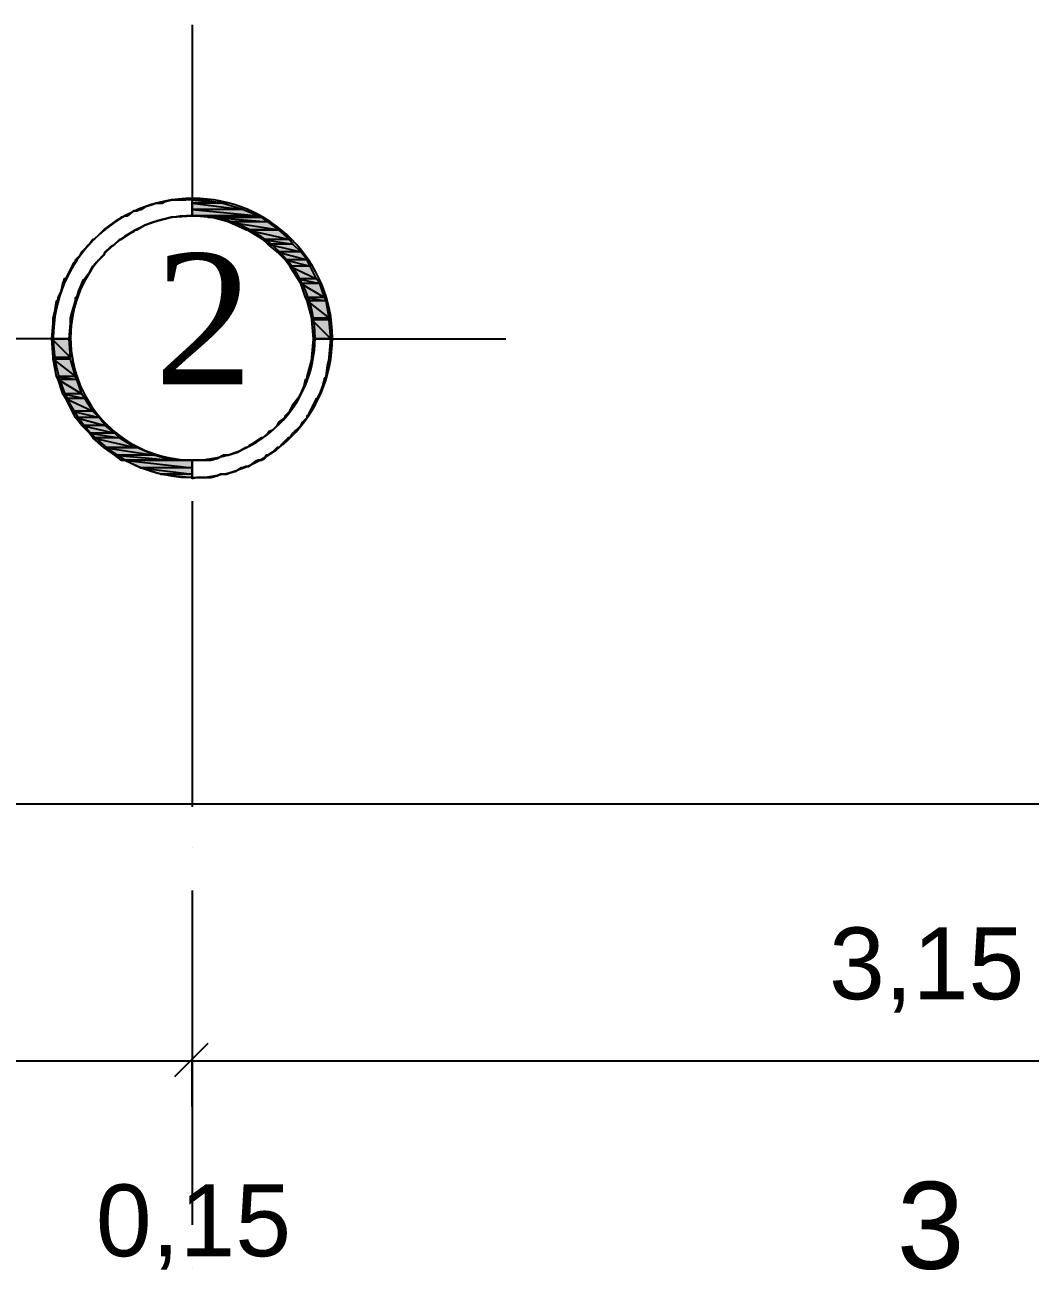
# Model space of a CAD drawing. Header units: millimetres. Extents: x 3504 to 3889, y 1729 to 1927.
# Drawn here: x 3568.51 to 3595.5, y 1893.08 to 1926.51 of the extents above; entities that cross this region are included whole.
import ezdxf

# ---------------------------------------------------------------- set-up
doc = ezdxf.new("R2010")
doc.units = ezdxf.units.MM
doc.styles.add('Arial$001H0', font='arial.ttf')
doc.styles.add('Dutch801RmBT$001H0', font='')
doc.styles.get('Dutch801RmBT$001H0').set_extended_font_data('Dutch801RmBT')

msp = doc.modelspace()

# ---------------------------------------------------------------- hatches: boundary and pattern name
at = {"true_color": 0x000000}
h = msp.add_hatch(color=18, dxfattribs=at)
h.paths.add_polyline_path([(3572.282, 1921.769), (3572.451, 1921.812)])
h.paths.add_polyline_path([(3572.282, 1921.769), (3572.451, 1921.812), (3572.536, 1921.812)])
h = msp.add_hatch(color=18, dxfattribs=at)
h.paths.add_polyline_path([(3572.536, 1921.812), (3572.578, 1921.812)])
h.paths.add_polyline_path([(3572.578, 1921.812), (3572.536, 1921.812), (3572.451, 1921.812)])
h = msp.add_hatch(color=18, dxfattribs=at)
h.paths.add_polyline_path([(3572.578, 1921.812), (3572.705, 1921.812)])
h.paths.add_polyline_path([(3572.578, 1921.812), (3572.705, 1921.812), (3572.832, 1921.812)])
h = msp.add_hatch(color=18, dxfattribs=at)
h.paths.add_polyline_path([(3573.001, 1921.812), (3573.001, 1921.854)])
h.paths.add_polyline_path([(3573.001, 1921.854), (3573.001, 1921.812), (3572.832, 1921.812)])
h = msp.add_hatch(color=18, dxfattribs=at)
h.paths.add_polyline_path([(3573.255, 1921.812), (3573.001, 1921.812), (3573.806, 1921.727)])
h.paths.add_polyline_path([(3573.001, 1921.812), (3573.806, 1921.727), (3573.001, 1921.727)])
for points in [[(3571.604, 1921.558), (3571.647, 1921.558), (3571.52, 1921.515)], [(3571.774, 1921.642), (3571.647, 1921.558), (3571.604, 1921.558)], [(3570.8, 1921.134), (3570.673, 1921.007), (3570.631, 1921.007)], [(3569.996, 1920.33), (3569.911, 1920.203), (3569.869, 1920.203)], [(3569.869, 1920.203), (3569.911, 1920.203), (3569.869, 1920.161)], [(3576.557, 1917.028), (3576.6, 1917.028), (3576.557, 1916.986)], [(3575.287, 1915.165), (3575.33, 1915.165), (3575.16, 1915.038)], [(3575.414, 1915.25), (3575.457, 1915.25), (3575.372, 1915.208)], [(3575.584, 1915.419), (3575.457, 1915.25), (3575.414, 1915.25)], [(3574.314, 1914.615), (3574.356, 1914.615), (3574.187, 1914.53)], [(3574.441, 1914.657), (3574.356, 1914.615), (3574.314, 1914.615)]]:
    msp.add_hatch(color=18, dxfattribs=at).paths.add_polyline_path(points)
h = msp.add_hatch(color=18, dxfattribs=at)
h.paths.add_polyline_path([(3572.028, 1921.727), (3572.155, 1921.727)])
h.paths.add_polyline_path([(3572.028, 1921.727), (3572.155, 1921.727), (3572.197, 1921.727)])
h = msp.add_hatch(color=18, dxfattribs=at)
h.paths.add_polyline_path([(3572.197, 1921.727), (3572.282, 1921.769)])
h.paths.add_polyline_path([(3572.282, 1921.769), (3572.197, 1921.727), (3572.155, 1921.727)])
h = msp.add_hatch(color=18, dxfattribs=at)
h.paths.add_polyline_path([(3573.806, 1921.727), (3573.001, 1921.727), (3574.356, 1921.558)])
h.paths.add_polyline_path([(3573.001, 1921.727), (3574.356, 1921.558), (3573.001, 1921.558)])
h = msp.add_hatch(color=18, dxfattribs=at)
h.paths.add_polyline_path([(3574.356, 1921.558), (3573.001, 1921.558), (3574.779, 1921.388)])
h.paths.add_polyline_path([(3573.001, 1921.558), (3574.779, 1921.388), (3573.001, 1921.388)])
h = msp.add_hatch(color=18, dxfattribs=at)
h.paths.add_polyline_path([(3571.139, 1921.346), (3571.181, 1921.388)])
h.paths.add_polyline_path([(3571.181, 1921.388), (3571.139, 1921.346), (3571.096, 1921.346)])
h = msp.add_hatch(color=18, dxfattribs=at)
h.paths.add_polyline_path([(3574.779, 1921.388), (3573.001, 1921.388), (3574.864, 1921.346)])
h.paths.add_polyline_path([(3573.001, 1921.388), (3574.864, 1921.346), (3573.425, 1921.346)])
h = msp.add_hatch(color=18, dxfattribs=at)
h.paths.add_polyline_path([(3574.864, 1921.346), (3573.425, 1921.346)])
h.paths.add_polyline_path([(3573.425, 1921.346), (3574.864, 1921.346), (3573.509, 1921.346)])
h = msp.add_hatch(color=18, dxfattribs=at)
h.paths.add_polyline_path([(3574.864, 1921.346), (3573.509, 1921.346), (3575.033, 1921.219)])
h.paths.add_polyline_path([(3573.509, 1921.346), (3575.033, 1921.219), (3573.975, 1921.219)])
h = msp.add_hatch(color=18, dxfattribs=at)
h.paths.add_polyline_path([(3575.033, 1921.219), (3573.975, 1921.219), (3575.33, 1921.007)])
h.paths.add_polyline_path([(3573.975, 1921.219), (3575.33, 1921.007), (3574.441, 1921.007)])
h = msp.add_hatch(color=18, dxfattribs=at)
h.paths.add_polyline_path([(3575.33, 1921.007), (3574.441, 1921.007)])
h.paths.add_polyline_path([(3574.441, 1921.007), (3575.33, 1921.007), (3574.483, 1921.007)])
h = msp.add_hatch(color=18, dxfattribs=at)
h.paths.add_polyline_path([(3575.33, 1921.007), (3574.483, 1921.007), (3575.626, 1920.753)])
h.paths.add_polyline_path([(3574.483, 1921.007), (3575.626, 1920.753), (3574.906, 1920.753)])
h = msp.add_hatch(color=18, dxfattribs=at)
h.paths.add_polyline_path([(3575.626, 1920.753), (3574.906, 1920.753), (3575.711, 1920.626)])
h.paths.add_polyline_path([(3574.906, 1920.753), (3575.711, 1920.626), (3575.033, 1920.626)])
h = msp.add_hatch(color=18, dxfattribs=at)
h.paths.add_polyline_path([(3575.711, 1920.626), (3575.033, 1920.626), (3575.922, 1920.415)])
h.paths.add_polyline_path([(3575.033, 1920.626), (3575.922, 1920.415), (3575.287, 1920.415)])
h = msp.add_hatch(color=18, dxfattribs=at)
h.paths.add_polyline_path([(3575.922, 1920.415), (3575.287, 1920.415), (3576.092, 1920.203)])
h.paths.add_polyline_path([(3575.287, 1920.415), (3576.092, 1920.203), (3575.499, 1920.203)])
h = msp.add_hatch(color=18, dxfattribs=at)
h.paths.add_polyline_path([(3576.092, 1920.203), (3575.499, 1920.203), (3576.176, 1920.034)])
h.paths.add_polyline_path([(3575.499, 1920.203), (3576.176, 1920.034), (3575.626, 1920.034)])
h = msp.add_hatch(color=18, dxfattribs=at)
h.paths.add_polyline_path([(3576.176, 1920.034), (3575.626, 1920.034), (3576.346, 1919.695)])
h.paths.add_polyline_path([(3575.626, 1920.034), (3576.346, 1919.695), (3575.838, 1919.695)])
h = msp.add_hatch(color=18, dxfattribs=at)
h.paths.add_polyline_path([(3576.346, 1919.695), (3575.838, 1919.695), (3576.43, 1919.568)])
h.paths.add_polyline_path([(3575.838, 1919.695), (3576.43, 1919.568), (3575.922, 1919.568)])
h = msp.add_hatch(color=18, dxfattribs=at)
h.paths.add_polyline_path([(3576.43, 1919.568), (3575.922, 1919.568), (3576.557, 1919.187)])
h.paths.add_polyline_path([(3575.922, 1919.568), (3576.557, 1919.187), (3576.049, 1919.187)])
h = msp.add_hatch(color=18, dxfattribs=at)
h.paths.add_polyline_path([(3576.557, 1919.187), (3576.049, 1919.187), (3576.6, 1919.102)])
h.paths.add_polyline_path([(3576.049, 1919.187), (3576.6, 1919.102), (3576.092, 1919.102)])
h = msp.add_hatch(color=18, dxfattribs=at)
h.paths.add_polyline_path([(3576.6, 1919.102), (3576.092, 1919.102), (3576.684, 1918.637)])
h.paths.add_polyline_path([(3576.092, 1919.102), (3576.684, 1918.637), (3576.219, 1918.637)])
h = msp.add_hatch(color=18, dxfattribs=at)
h.paths.add_polyline_path([(3576.684, 1918.637), (3576.219, 1918.637), (3576.684, 1918.594)])
h.paths.add_polyline_path([(3576.219, 1918.637), (3576.684, 1918.594), (3576.219, 1918.594)])
h = msp.add_hatch(color=18, dxfattribs=at)
h.paths.add_polyline_path([(3576.684, 1918.594), (3576.219, 1918.594), (3576.727, 1918.086)])
h.paths.add_polyline_path([(3576.219, 1918.594), (3576.727, 1918.086), (3576.261, 1918.086)])
h = msp.add_hatch(color=18, dxfattribs=at)
h.paths.add_polyline_path([(3569.699, 1918.086), (3569.234, 1918.086), (3569.742, 1917.578)])
h.paths.add_polyline_path([(3569.234, 1918.086), (3569.742, 1917.578), (3569.276, 1917.578)])
h = msp.add_hatch(color=18, dxfattribs=at)
h.paths.add_polyline_path([(3569.742, 1917.578), (3569.276, 1917.578), (3569.742, 1917.536)])
h.paths.add_polyline_path([(3569.276, 1917.578), (3569.742, 1917.536), (3569.276, 1917.536)])
h = msp.add_hatch(color=18, dxfattribs=at)
h.paths.add_polyline_path([(3569.742, 1917.536), (3569.276, 1917.536), (3569.869, 1917.07)])
h.paths.add_polyline_path([(3569.276, 1917.536), (3569.869, 1917.07), (3569.361, 1917.07)])
h = msp.add_hatch(color=18, dxfattribs=at)
h.paths.add_polyline_path([(3569.869, 1917.07), (3569.361, 1917.07), (3569.911, 1916.986)])
h.paths.add_polyline_path([(3569.361, 1917.07), (3569.911, 1916.986), (3569.403, 1916.986)])
h = msp.add_hatch(color=18, dxfattribs=at)
h.paths.add_polyline_path([(3569.911, 1916.986), (3569.403, 1916.986), (3570.038, 1916.605)])
h.paths.add_polyline_path([(3569.403, 1916.986), (3570.038, 1916.605), (3569.53, 1916.605)])
h = msp.add_hatch(color=18, dxfattribs=at)
h.paths.add_polyline_path([(3576.6, 1917.028), (3576.6, 1917.07)])
h.paths.add_polyline_path([(3576.6, 1917.07), (3576.6, 1917.028), (3576.557, 1917.028)])
h = msp.add_hatch(color=18, dxfattribs=at)
h.paths.add_polyline_path([(3570.038, 1916.605), (3569.53, 1916.605), (3570.123, 1916.478)])
h.paths.add_polyline_path([(3569.53, 1916.605), (3570.123, 1916.478), (3569.615, 1916.478)])
h = msp.add_hatch(color=18, dxfattribs=at)
h.paths.add_polyline_path([(3570.123, 1916.478), (3569.615, 1916.478), (3570.334, 1916.139)])
h.paths.add_polyline_path([(3569.615, 1916.478), (3570.334, 1916.139), (3569.784, 1916.139)])
h = msp.add_hatch(color=18, dxfattribs=at)
h.paths.add_polyline_path([(3570.334, 1916.139), (3569.784, 1916.139), (3570.504, 1915.97)])
h.paths.add_polyline_path([(3569.784, 1916.139), (3570.504, 1915.97), (3569.869, 1915.97)])
h = msp.add_hatch(color=18, dxfattribs=at)
h.paths.add_polyline_path([(3570.504, 1915.97), (3569.869, 1915.97), (3570.673, 1915.758)])
h.paths.add_polyline_path([(3569.869, 1915.97), (3570.673, 1915.758), (3570.038, 1915.758)])
h = msp.add_hatch(color=18, dxfattribs=at)
h.paths.add_polyline_path([(3570.673, 1915.758), (3570.038, 1915.758), (3570.927, 1915.546)])
h.paths.add_polyline_path([(3570.038, 1915.758), (3570.927, 1915.546), (3570.25, 1915.546)])
h = msp.add_hatch(color=18, dxfattribs=at)
h.paths.add_polyline_path([(3570.927, 1915.546), (3570.25, 1915.546), (3571.054, 1915.419)])
h.paths.add_polyline_path([(3570.25, 1915.546), (3571.054, 1915.419), (3570.334, 1915.419)])
h = msp.add_hatch(color=18, dxfattribs=at)
h.paths.add_polyline_path([(3571.054, 1915.419), (3570.334, 1915.419), (3571.477, 1915.165)])
h.paths.add_polyline_path([(3570.334, 1915.419), (3571.477, 1915.165), (3570.631, 1915.165)])
h = msp.add_hatch(color=18, dxfattribs=at)
h.paths.add_polyline_path([(3571.52, 1915.165), (3570.631, 1915.165)])
h.paths.add_polyline_path([(3571.52, 1915.165), (3570.631, 1915.165), (3571.477, 1915.165)])
h = msp.add_hatch(color=18, dxfattribs=at)
h.paths.add_polyline_path([(3571.52, 1915.165), (3570.631, 1915.165), (3571.985, 1914.954)])
h.paths.add_polyline_path([(3570.631, 1915.165), (3571.985, 1914.954), (3570.927, 1914.954)])
h = msp.add_hatch(color=18, dxfattribs=at)
h.paths.add_polyline_path([(3571.985, 1914.954), (3570.927, 1914.954), (3572.451, 1914.827)])
h.paths.add_polyline_path([(3570.927, 1914.954), (3572.451, 1914.827), (3571.096, 1914.827)])
h = msp.add_hatch(color=18, dxfattribs=at)
h.paths.add_polyline_path([(3572.536, 1914.827), (3571.096, 1914.827)])
h.paths.add_polyline_path([(3572.536, 1914.827), (3571.096, 1914.827), (3572.451, 1914.827)])
h = msp.add_hatch(color=18, dxfattribs=at)
h.paths.add_polyline_path([(3572.536, 1914.827), (3571.096, 1914.827), (3573.001, 1914.827)])
h.paths.add_polyline_path([(3571.096, 1914.827), (3573.001, 1914.827), (3571.181, 1914.827)])
h = msp.add_hatch(color=18, dxfattribs=at)
h.paths.add_polyline_path([(3573.001, 1914.827), (3571.181, 1914.827), (3573.001, 1914.615)])
h.paths.add_polyline_path([(3571.181, 1914.827), (3573.001, 1914.615), (3571.604, 1914.615)])
h = msp.add_hatch(color=18, dxfattribs=at)
h.paths.add_polyline_path([(3574.779, 1914.827), (3574.822, 1914.827)])
h.paths.add_polyline_path([(3574.779, 1914.827), (3574.822, 1914.827), (3574.864, 1914.827)])
h = msp.add_hatch(color=18, dxfattribs=at)
h.paths.add_polyline_path([(3573.001, 1914.615), (3571.604, 1914.615), (3573.001, 1914.446)])
h.paths.add_polyline_path([(3571.604, 1914.615), (3573.001, 1914.446), (3572.155, 1914.446)])
h = msp.add_hatch(color=18, dxfattribs=at)
h.paths.add_polyline_path([(3573.001, 1914.446), (3572.155, 1914.446), (3573.001, 1914.361)])
h.paths.add_polyline_path([(3572.155, 1914.446), (3573.001, 1914.361), (3572.705, 1914.361)])
h = msp.add_hatch(color=18, dxfattribs=at)
h.paths.add_polyline_path([(3573.679, 1914.403), (3573.763, 1914.446)])
h.paths.add_polyline_path([(3573.679, 1914.403), (3573.763, 1914.446), (3573.806, 1914.446)])
h = msp.add_hatch(color=18, dxfattribs=at)
h.paths.add_polyline_path([(3573.806, 1914.446), (3573.933, 1914.446)])
h.paths.add_polyline_path([(3573.933, 1914.446), (3573.806, 1914.446), (3573.763, 1914.446)])
h = msp.add_hatch(color=18, dxfattribs=at)
h.paths.add_polyline_path([(3573.001, 1914.319), (3573.001, 1914.361)])
h.paths.add_polyline_path([(3573.001, 1914.319), (3573.001, 1914.361), (3573.128, 1914.361)])
h = msp.add_hatch(color=18, dxfattribs=at)
h.paths.add_polyline_path([(3573.255, 1914.361), (3573.382, 1914.361)])
h.paths.add_polyline_path([(3573.382, 1914.361), (3573.255, 1914.361), (3573.128, 1914.361)])
h = msp.add_hatch(color=18, dxfattribs=at)
h.paths.add_polyline_path([(3573.382, 1914.361), (3573.425, 1914.361)])
h.paths.add_polyline_path([(3573.382, 1914.361), (3573.425, 1914.361), (3573.509, 1914.361)])
h = msp.add_hatch(color=18, dxfattribs=at)
h.paths.add_polyline_path([(3573.509, 1914.361), (3573.679, 1914.403)])
h.paths.add_polyline_path([(3573.679, 1914.403), (3573.509, 1914.361), (3573.425, 1914.361)])

# ---------------------------------------------------------------- linework, layer by layer
at = {"color": 18, "linetype": 'Continuous', "lineweight": -2, "true_color": 0x000000}
for p, q in [((3573.001, 1926.511), (3573.001, 1921.388)), ((3573.001, 1926.511), (3573.001, 1921.388)), ((3573.001, 1926.511), (3573.001, 1921.388)), ((3569.234, 1918.086), (3564.535, 1918.086)), ((3569.234, 1918.086), (3569.699, 1918.086)), ((3569.234, 1918.086), (3569.699, 1918.086)), ((3569.234, 1918.086), (3569.699, 1918.086)), ((3576.261, 1918.086), (3581.426, 1918.086)), ((3576.261, 1918.086), (3581.426, 1918.086)), ((3576.727, 1918.086), (3581.426, 1918.086)), ((3573.001, 1914.827), (3573.001, 1914.319)), ((3573.001, 1914.827), (3573.001, 1914.319)), ((3573.001, 1914.827), (3573.001, 1914.319)), ((3573.001, 1913.726), (3573.001, 1905.513)), ((3548.914, 1905.598), (3642.259, 1905.598)), ((3573.001, 1904.413), (3573.001, 1904.413)), ((3573.001, 1903.27), (3573.001, 1894.295)), ((3573.001, 1899.968), (3573.001, 1898.698)), ((3572.536, 1898.274), (3573.425, 1899.163)), ((3573.425, 1899.163), (3572.536, 1898.274)), ((3548.914, 1898.698), (3573.001, 1898.698)), ((3573.001, 1897.47), (3573.001, 1898.698)), ((3573.001, 1898.698), (3612.371, 1898.698)), ((3573.001, 1893.152), (3573.001, 1893.152))]:
    msp.add_line(p, q, dxfattribs=at)
for points in [[(3572.282, 1921.769), (3572.282, 1921.769), (3572.451, 1921.812)], [(3572.282, 1921.769), (3572.451, 1921.812), (3572.536, 1921.812)], [(3572.578, 1921.812), (3572.536, 1921.812), (3572.451, 1921.812)], [(3572.536, 1921.812), (3572.578, 1921.812)], [(3572.578, 1921.812), (3572.578, 1921.812), (3572.705, 1921.812)], [(3572.578, 1921.812), (3572.705, 1921.812), (3572.832, 1921.812)], [(3573.001, 1921.854), (3573.001, 1921.812), (3572.832, 1921.812)], [(3573.001, 1921.812), (3573.001, 1921.854)], [(3573.255, 1921.812), (3573.001, 1921.812), (3573.806, 1921.727)], [(3573.001, 1921.812), (3573.806, 1921.727), (3573.001, 1921.727)], [(3571.435, 1921.515), (3571.266, 1921.388), (3571.266, 1921.388)], [(3571.52, 1921.515), (3571.435, 1921.515), (3571.435, 1921.515)], [(3571.604, 1921.558), (3571.647, 1921.558), (3571.52, 1921.515)], [(3571.774, 1921.642), (3571.647, 1921.558), (3571.604, 1921.558)], [(3571.943, 1921.685), (3571.774, 1921.642), (3571.774, 1921.642)], [(3572.028, 1921.727), (3571.943, 1921.685), (3571.943, 1921.685)], [(3571.943, 1921.685), (3571.943, 1921.685), (3572.028, 1921.727)], [(3572.028, 1921.727), (3572.028, 1921.727), (3572.155, 1921.727)], [(3572.028, 1921.727), (3572.155, 1921.727), (3572.197, 1921.727)], [(3572.282, 1921.769), (3572.197, 1921.727), (3572.155, 1921.727)], [(3572.197, 1921.727), (3572.282, 1921.769)], [(3573.806, 1921.727), (3573.001, 1921.727), (3574.356, 1921.558)], [(3573.001, 1921.727), (3574.356, 1921.558), (3573.001, 1921.558)], [(3574.356, 1921.558), (3573.001, 1921.558), (3574.779, 1921.388)], [(3573.001, 1921.558), (3574.779, 1921.388), (3573.001, 1921.388)], [(3570.8, 1921.134), (3570.673, 1921.007), (3570.631, 1921.007)], [(3570.927, 1921.219), (3570.8, 1921.134), (3570.8, 1921.134)], [(3570.969, 1921.261), (3570.927, 1921.219), (3570.927, 1921.219)], [(3570.927, 1921.219), (3570.927, 1921.219), (3570.969, 1921.261)], [(3571.054, 1921.304), (3570.969, 1921.261), (3570.969, 1921.261)], [(3571.096, 1921.346), (3571.054, 1921.304), (3571.054, 1921.304)], [(3571.181, 1921.388), (3571.139, 1921.346), (3571.096, 1921.346)], [(3571.096, 1921.346), (3571.096, 1921.346)], [(3571.096, 1921.346), (3571.139, 1921.346), (3571.139, 1921.346)], [(3571.139, 1921.346), (3571.181, 1921.388)], [(3571.266, 1921.388), (3571.181, 1921.388), (3571.181, 1921.388)], [(3571.731, 1921.134), (3571.52, 1921.007), (3571.52, 1921.007)], [(3571.985, 1921.219), (3571.731, 1921.134), (3571.731, 1921.134)], [(3572.112, 1921.261), (3571.985, 1921.219), (3571.985, 1921.219)], [(3572.282, 1921.304), (3572.112, 1921.261), (3572.112, 1921.261)], [(3572.451, 1921.346), (3572.282, 1921.304), (3572.282, 1921.304)], [(3573.001, 1921.388), (3572.451, 1921.346), (3572.451, 1921.346)], [(3572.451, 1921.346), (3572.451, 1921.346), (3573.001, 1921.388)], [(3574.779, 1921.388), (3573.001, 1921.388), (3574.864, 1921.346)], [(3573.001, 1921.388), (3574.864, 1921.346), (3573.425, 1921.346)], [(3574.864, 1921.346), (3573.425, 1921.346)], [(3573.425, 1921.346), (3574.864, 1921.346), (3573.509, 1921.346)], [(3574.864, 1921.346), (3573.509, 1921.346), (3575.033, 1921.219)], [(3573.509, 1921.346), (3575.033, 1921.219), (3573.975, 1921.219)], [(3575.033, 1921.219), (3573.975, 1921.219), (3575.33, 1921.007)], [(3573.975, 1921.219), (3575.33, 1921.007), (3574.441, 1921.007)], [(3570.546, 1920.923), (3570.377, 1920.753), (3570.377, 1920.753)], [(3570.588, 1920.965), (3570.546, 1920.923), (3570.546, 1920.923)], [(3570.631, 1921.007), (3570.588, 1920.965), (3570.588, 1920.965)], [(3570.631, 1921.007), (3570.631, 1921.007)], [(3570.631, 1921.007), (3570.673, 1921.007), (3570.673, 1921.007)], [(3571.35, 1920.923), (3571.096, 1920.753), (3571.096, 1920.753)], [(3571.435, 1920.965), (3571.35, 1920.923), (3571.35, 1920.923)], [(3571.477, 1921.007), (3571.435, 1920.965), (3571.435, 1920.965)], [(3571.52, 1921.007), (3571.477, 1921.007), (3571.477, 1921.007)], [(3575.33, 1921.007), (3574.441, 1921.007)], [(3574.441, 1921.007), (3575.33, 1921.007), (3574.483, 1921.007)], [(3575.33, 1921.007), (3574.483, 1921.007), (3575.626, 1920.753)], [(3574.483, 1921.007), (3575.626, 1920.753), (3574.906, 1920.753)], [(3570.165, 1920.542), (3570.038, 1920.415), (3570.038, 1920.415)], [(3570.038, 1920.415), (3570.038, 1920.415), (3570.165, 1920.542)], [(3570.207, 1920.584), (3570.165, 1920.542), (3570.165, 1920.542)], [(3570.25, 1920.626), (3570.207, 1920.584), (3570.207, 1920.584)], [(3570.334, 1920.753), (3570.25, 1920.626), (3570.25, 1920.626)], [(3570.25, 1920.626), (3570.25, 1920.626), (3570.334, 1920.753)], [(3570.377, 1920.753), (3570.334, 1920.753), (3570.334, 1920.753)], [(3570.8, 1920.542), (3570.673, 1920.415), (3570.673, 1920.415)], [(3570.885, 1920.584), (3570.8, 1920.542), (3570.8, 1920.542)], [(3570.927, 1920.626), (3570.885, 1920.584), (3570.885, 1920.584)], [(3571.054, 1920.753), (3570.927, 1920.626), (3570.927, 1920.626)], [(3571.096, 1920.753), (3571.054, 1920.753), (3571.054, 1920.753)], [(3575.626, 1920.753), (3574.906, 1920.753), (3575.711, 1920.626)], [(3574.906, 1920.753), (3575.711, 1920.626), (3575.033, 1920.626)], [(3575.711, 1920.626), (3575.033, 1920.626), (3575.922, 1920.415)], [(3575.033, 1920.626), (3575.922, 1920.415), (3575.287, 1920.415)], [(3569.869, 1920.161), (3569.826, 1920.118), (3569.826, 1920.118)], [(3569.996, 1920.33), (3569.911, 1920.203), (3569.869, 1920.203)], [(3569.869, 1920.203), (3569.911, 1920.203), (3569.869, 1920.161)], [(3570.038, 1920.415), (3569.996, 1920.33), (3569.996, 1920.33)], [(3570.461, 1920.161), (3570.419, 1920.118), (3570.419, 1920.118)], [(3570.504, 1920.203), (3570.461, 1920.161), (3570.461, 1920.161)], [(3570.631, 1920.33), (3570.504, 1920.203), (3570.504, 1920.203)], [(3570.673, 1920.415), (3570.631, 1920.33), (3570.631, 1920.33)], [(3575.922, 1920.415), (3575.287, 1920.415), (3576.092, 1920.203)], [(3575.287, 1920.415), (3576.092, 1920.203), (3575.499, 1920.203)], [(3576.092, 1920.203), (3575.499, 1920.203), (3576.176, 1920.034)], [(3575.499, 1920.203), (3576.176, 1920.034), (3575.626, 1920.034)], [(3569.699, 1919.864), (3569.615, 1919.695), (3569.615, 1919.695)], [(3569.784, 1920.034), (3569.699, 1919.864), (3569.699, 1919.864)], [(3569.826, 1920.118), (3569.784, 1920.034), (3569.784, 1920.034)], [(3569.784, 1920.034), (3569.784, 1920.034), (3569.826, 1920.118)], [(3570.25, 1919.864), (3570.123, 1919.695), (3570.123, 1919.695)], [(3570.334, 1920.034), (3570.25, 1919.864), (3570.25, 1919.864)], [(3570.419, 1920.118), (3570.334, 1920.034), (3570.334, 1920.034)], [(3576.176, 1920.034), (3575.626, 1920.034), (3576.346, 1919.695)], [(3575.626, 1920.034), (3576.346, 1919.695), (3575.838, 1919.695)], [(3569.53, 1919.568), (3569.488, 1919.356), (3569.488, 1919.356)], [(3569.572, 1919.653), (3569.53, 1919.568), (3569.53, 1919.568)], [(3569.53, 1919.568), (3569.53, 1919.568), (3569.572, 1919.653)], [(3569.615, 1919.695), (3569.572, 1919.695), (3569.572, 1919.695)], [(3569.572, 1919.695), (3569.572, 1919.653), (3569.572, 1919.653)], [(3570.038, 1919.568), (3569.953, 1919.356), (3569.953, 1919.356)], [(3570.08, 1919.653), (3570.038, 1919.568), (3570.038, 1919.568)], [(3570.123, 1919.695), (3570.08, 1919.653), (3570.08, 1919.653)], [(3570.123, 1919.695), (3570.123, 1919.695)], [(3576.346, 1919.695), (3575.838, 1919.695), (3576.43, 1919.568)], [(3575.838, 1919.695), (3576.43, 1919.568), (3575.922, 1919.568)], [(3576.43, 1919.568), (3575.922, 1919.568), (3576.557, 1919.187)], [(3575.922, 1919.568), (3576.557, 1919.187), (3576.049, 1919.187)], [(3569.403, 1919.145), (3569.361, 1919.102), (3569.361, 1919.102)], [(3569.361, 1919.102), (3569.361, 1919.102), (3569.403, 1919.145)], [(3569.488, 1919.356), (3569.403, 1919.187), (3569.403, 1919.187)], [(3569.403, 1919.187), (3569.403, 1919.187)], [(3569.403, 1919.187), (3569.403, 1919.145), (3569.403, 1919.145)], [(3569.911, 1919.187), (3569.869, 1919.187), (3569.869, 1919.187)], [(3569.869, 1919.187), (3569.869, 1919.145), (3569.869, 1919.145)], [(3569.869, 1919.145), (3569.869, 1919.102), (3569.869, 1919.102)], [(3569.953, 1919.356), (3569.911, 1919.187), (3569.911, 1919.187)], [(3576.557, 1919.187), (3576.049, 1919.187), (3576.6, 1919.102)], [(3576.049, 1919.187), (3576.6, 1919.102), (3576.092, 1919.102)], [(3569.318, 1918.806), (3569.276, 1918.637), (3569.276, 1918.637)], [(3569.361, 1919.102), (3569.318, 1918.806), (3569.318, 1918.806)], [(3569.784, 1918.806), (3569.742, 1918.637), (3569.742, 1918.637)], [(3569.869, 1919.102), (3569.784, 1918.806), (3569.784, 1918.806)], [(3576.6, 1919.102), (3576.092, 1919.102), (3576.684, 1918.637)], [(3576.092, 1919.102), (3576.684, 1918.637), (3576.219, 1918.637)], [(3569.276, 1918.51), (3569.234, 1918.086), (3569.234, 1918.086)], [(3569.276, 1918.637), (3569.276, 1918.637)], [(3569.276, 1918.637), (3569.276, 1918.637)], [(3569.276, 1918.637), (3569.276, 1918.51), (3569.276, 1918.51)], [(3569.276, 1918.51), (3569.276, 1918.51), (3569.276, 1918.637)], [(3569.742, 1918.51), (3569.699, 1918.086), (3569.699, 1918.086)], [(3569.742, 1918.637), (3569.742, 1918.637)], [(3569.742, 1918.637), (3569.742, 1918.637)], [(3569.742, 1918.637), (3569.742, 1918.594), (3569.742, 1918.594)], [(3569.742, 1918.594), (3569.742, 1918.594)], [(3569.742, 1918.594), (3569.742, 1918.552), (3569.742, 1918.552)], [(3569.742, 1918.552), (3569.742, 1918.552)], [(3569.742, 1918.552), (3569.742, 1918.552)], [(3569.742, 1918.552), (3569.742, 1918.552)], [(3569.742, 1918.552), (3569.742, 1918.51), (3569.742, 1918.51)], [(3576.684, 1918.637), (3576.219, 1918.637), (3576.684, 1918.594)], [(3576.219, 1918.637), (3576.684, 1918.594), (3576.219, 1918.594)], [(3576.684, 1918.594), (3576.219, 1918.594), (3576.727, 1918.086)], [(3576.219, 1918.594), (3576.727, 1918.086), (3576.261, 1918.086)], [(3569.699, 1918.086), (3569.234, 1918.086), (3569.742, 1917.578)], [(3569.234, 1918.086), (3569.742, 1917.578), (3569.276, 1917.578)], [(3576.261, 1918.086), (3576.219, 1917.578), (3576.219, 1917.578)], [(3576.727, 1918.086), (3576.684, 1917.578), (3576.684, 1917.578)], [(3569.742, 1917.578), (3569.276, 1917.578), (3569.742, 1917.536)], [(3569.276, 1917.578), (3569.742, 1917.536), (3569.276, 1917.536)], [(3569.742, 1917.536), (3569.276, 1917.536), (3569.869, 1917.07)], [(3569.276, 1917.536), (3569.869, 1917.07), (3569.361, 1917.07)], [(3576.219, 1917.536), (3576.176, 1917.367), (3576.176, 1917.367)], [(3576.219, 1917.578), (3576.219, 1917.578)], [(3576.219, 1917.578), (3576.219, 1917.536), (3576.219, 1917.536)], [(3576.219, 1917.536), (3576.219, 1917.536)], [(3576.219, 1917.536), (3576.219, 1917.536)], [(3576.684, 1917.536), (3576.642, 1917.367), (3576.642, 1917.367)], [(3576.684, 1917.578), (3576.684, 1917.578)], [(3576.684, 1917.578), (3576.684, 1917.578)], [(3576.684, 1917.578), (3576.684, 1917.536), (3576.684, 1917.536)], [(3576.684, 1917.536), (3576.684, 1917.536), (3576.684, 1917.578)], [(3576.684, 1917.536), (3576.684, 1917.536)], [(3576.684, 1917.536), (3576.684, 1917.536)], [(3576.176, 1917.367), (3576.092, 1917.07), (3576.092, 1917.07)], [(3576.642, 1917.367), (3576.6, 1917.07), (3576.6, 1917.07)], [(3569.869, 1917.07), (3569.361, 1917.07), (3569.911, 1916.986)], [(3569.361, 1917.07), (3569.911, 1916.986), (3569.403, 1916.986)], [(3569.911, 1916.986), (3569.403, 1916.986), (3570.038, 1916.605)], [(3569.403, 1916.986), (3570.038, 1916.605), (3569.53, 1916.605)], [(3576.007, 1916.816), (3575.922, 1916.605), (3575.922, 1916.605)], [(3576.049, 1916.986), (3576.007, 1916.816), (3576.007, 1916.816)], [(3576.092, 1916.986), (3576.049, 1916.986), (3576.049, 1916.986)], [(3576.092, 1917.07), (3576.092, 1917.028), (3576.092, 1917.028)], [(3576.092, 1917.028), (3576.092, 1916.986), (3576.092, 1916.986)], [(3576.515, 1916.816), (3576.43, 1916.605), (3576.43, 1916.605)], [(3576.557, 1916.986), (3576.515, 1916.816), (3576.515, 1916.816)], [(3576.6, 1917.07), (3576.6, 1917.028), (3576.557, 1917.028)], [(3576.557, 1917.028), (3576.6, 1917.028), (3576.557, 1916.986)], [(3576.557, 1916.986), (3576.557, 1916.986)], [(3576.6, 1917.028), (3576.6, 1917.07)], [(3570.038, 1916.605), (3569.53, 1916.605), (3570.123, 1916.478)], [(3569.53, 1916.605), (3570.123, 1916.478), (3569.615, 1916.478)], [(3570.123, 1916.478), (3569.615, 1916.478), (3570.334, 1916.139)], [(3569.615, 1916.478), (3570.334, 1916.139), (3569.784, 1916.139)], [(3575.838, 1916.478), (3575.711, 1916.308), (3575.711, 1916.308)], [(3575.88, 1916.52), (3575.838, 1916.478), (3575.838, 1916.478)], [(3575.838, 1916.478), (3575.838, 1916.478)], [(3575.922, 1916.605), (3575.88, 1916.52), (3575.88, 1916.52)], [(3576.346, 1916.478), (3576.261, 1916.308), (3576.261, 1916.308)], [(3576.388, 1916.478), (3576.346, 1916.478), (3576.346, 1916.478)], [(3576.43, 1916.605), (3576.388, 1916.52), (3576.388, 1916.52)], [(3576.388, 1916.52), (3576.388, 1916.52), (3576.43, 1916.605)], [(3576.388, 1916.52), (3576.388, 1916.478), (3576.388, 1916.478)], [(3570.334, 1916.139), (3569.784, 1916.139), (3570.504, 1915.97)], [(3569.784, 1916.139), (3570.504, 1915.97), (3569.869, 1915.97)], [(3575.626, 1916.139), (3575.541, 1916.054), (3575.541, 1916.054)], [(3575.711, 1916.308), (3575.626, 1916.139), (3575.626, 1916.139)], [(3576.176, 1916.139), (3576.134, 1916.054), (3576.134, 1916.054)], [(3576.134, 1916.054), (3576.134, 1916.054), (3576.176, 1916.139)], [(3576.261, 1916.308), (3576.176, 1916.139), (3576.176, 1916.139)], [(3570.504, 1915.97), (3569.869, 1915.97), (3570.673, 1915.758)], [(3569.869, 1915.97), (3570.673, 1915.758), (3570.038, 1915.758)], [(3575.33, 1915.843), (3575.287, 1915.758), (3575.287, 1915.758)], [(3575.499, 1915.97), (3575.33, 1915.843), (3575.33, 1915.843)], [(3575.541, 1916.054), (3575.499, 1916.012), (3575.499, 1916.012)], [(3575.499, 1916.012), (3575.499, 1915.97), (3575.499, 1915.97)], [(3575.965, 1915.843), (3575.922, 1915.758), (3575.922, 1915.758)], [(3576.092, 1915.97), (3575.965, 1915.843), (3575.965, 1915.843)], [(3576.134, 1916.054), (3576.092, 1916.012), (3576.092, 1916.012)], [(3576.092, 1916.012), (3576.092, 1915.97), (3576.092, 1915.97)], [(3570.673, 1915.758), (3570.038, 1915.758), (3570.927, 1915.546)], [(3570.038, 1915.758), (3570.927, 1915.546), (3570.25, 1915.546)], [(3570.927, 1915.546), (3570.25, 1915.546), (3571.054, 1915.419)], [(3570.25, 1915.546), (3571.054, 1915.419), (3570.334, 1915.419)], [(3575.033, 1915.546), (3574.906, 1915.419), (3574.906, 1915.419)], [(3575.076, 1915.589), (3575.033, 1915.546), (3575.033, 1915.546)], [(3575.16, 1915.631), (3575.076, 1915.589), (3575.076, 1915.589)], [(3575.287, 1915.758), (3575.16, 1915.631), (3575.16, 1915.631)], [(3575.711, 1915.546), (3575.626, 1915.419), (3575.626, 1915.419)], [(3575.626, 1915.419), (3575.626, 1915.419), (3575.711, 1915.546)], [(3575.753, 1915.589), (3575.711, 1915.546), (3575.711, 1915.546)], [(3575.795, 1915.631), (3575.753, 1915.589), (3575.753, 1915.589)], [(3575.922, 1915.758), (3575.795, 1915.631), (3575.795, 1915.631)], [(3575.795, 1915.631), (3575.795, 1915.631), (3575.922, 1915.758)], [(3571.054, 1915.419), (3570.334, 1915.419), (3571.477, 1915.165)], [(3570.334, 1915.419), (3571.477, 1915.165), (3570.631, 1915.165)], [(3571.52, 1915.165), (3571.52, 1915.165), (3570.631, 1915.165)], [(3571.52, 1915.165), (3570.631, 1915.165), (3571.477, 1915.165)], [(3571.52, 1915.165), (3570.631, 1915.165), (3571.985, 1914.954)], [(3570.631, 1915.165), (3571.985, 1914.954), (3570.927, 1914.954)], [(3574.441, 1915.165), (3574.229, 1915.038), (3574.229, 1915.038)], [(3574.483, 1915.165), (3574.441, 1915.165), (3574.441, 1915.165)], [(3574.525, 1915.208), (3574.483, 1915.165), (3574.483, 1915.165)], [(3574.61, 1915.25), (3574.525, 1915.208), (3574.525, 1915.208)], [(3574.864, 1915.419), (3574.61, 1915.25), (3574.61, 1915.25)], [(3574.906, 1915.419), (3574.864, 1915.419), (3574.864, 1915.419)], [(3575.287, 1915.165), (3575.33, 1915.165), (3575.16, 1915.038)], [(3575.33, 1915.165), (3575.287, 1915.165), (3575.287, 1915.165)], [(3575.372, 1915.208), (3575.33, 1915.165), (3575.33, 1915.165)], [(3575.33, 1915.165), (3575.33, 1915.165)], [(3575.414, 1915.25), (3575.457, 1915.25), (3575.372, 1915.208)], [(3575.584, 1915.419), (3575.457, 1915.25), (3575.414, 1915.25)], [(3575.626, 1915.419), (3575.584, 1915.419), (3575.584, 1915.419)], [(3571.985, 1914.954), (3570.927, 1914.954), (3572.451, 1914.827)], [(3570.927, 1914.954), (3572.451, 1914.827), (3571.096, 1914.827)], [(3572.536, 1914.827), (3572.536, 1914.827), (3571.096, 1914.827)], [(3572.536, 1914.827), (3571.096, 1914.827), (3572.451, 1914.827)], [(3572.536, 1914.827), (3571.096, 1914.827), (3573.001, 1914.827)], [(3571.096, 1914.827), (3573.001, 1914.827), (3571.181, 1914.827)], [(3573.001, 1914.827), (3571.181, 1914.827), (3573.001, 1914.615)], [(3571.181, 1914.827), (3573.001, 1914.615), (3571.604, 1914.615)], [(3573.509, 1914.827), (3573.001, 1914.827), (3573.001, 1914.827)], [(3573.001, 1914.827), (3573.001, 1914.827), (3573.509, 1914.827)], [(3573.679, 1914.869), (3573.509, 1914.827), (3573.509, 1914.827)], [(3573.848, 1914.954), (3573.679, 1914.869), (3573.679, 1914.869)], [(3573.975, 1914.954), (3573.848, 1914.954), (3573.848, 1914.954)], [(3574.229, 1915.038), (3573.975, 1914.954), (3573.975, 1914.954)], [(3574.695, 1914.784), (3574.525, 1914.657), (3574.525, 1914.657)], [(3574.779, 1914.827), (3574.695, 1914.784), (3574.695, 1914.784)], [(3574.779, 1914.827), (3574.779, 1914.827), (3574.822, 1914.827)], [(3574.779, 1914.827), (3574.822, 1914.827), (3574.864, 1914.827)], [(3574.864, 1914.827), (3574.822, 1914.827), (3574.822, 1914.827)], [(3574.949, 1914.869), (3574.864, 1914.827), (3574.864, 1914.827)], [(3574.864, 1914.827), (3574.864, 1914.827)], [(3574.991, 1914.954), (3574.949, 1914.869), (3574.949, 1914.869)], [(3575.033, 1914.954), (3574.991, 1914.954), (3574.991, 1914.954)], [(3574.991, 1914.954), (3574.991, 1914.954), (3575.033, 1914.954)], [(3575.16, 1915.038), (3575.033, 1914.954), (3575.033, 1914.954)], [(3573.001, 1914.615), (3571.604, 1914.615), (3573.001, 1914.446)], [(3571.604, 1914.615), (3573.001, 1914.446), (3572.155, 1914.446)], [(3573.001, 1914.446), (3572.155, 1914.446), (3573.001, 1914.361)], [(3572.155, 1914.446), (3573.001, 1914.361), (3572.705, 1914.361)], [(3573.679, 1914.403), (3573.679, 1914.403), (3573.763, 1914.446)], [(3573.679, 1914.403), (3573.763, 1914.446), (3573.806, 1914.446)], [(3573.933, 1914.446), (3573.806, 1914.446), (3573.763, 1914.446)], [(3573.806, 1914.446), (3573.933, 1914.446)], [(3574.017, 1914.488), (3573.933, 1914.446), (3573.933, 1914.446)], [(3573.933, 1914.446), (3573.933, 1914.446), (3574.017, 1914.488)], [(3574.187, 1914.53), (3574.017, 1914.488), (3574.017, 1914.488)], [(3574.314, 1914.615), (3574.356, 1914.615), (3574.187, 1914.53)], [(3574.441, 1914.657), (3574.356, 1914.615), (3574.314, 1914.615)], [(3574.525, 1914.657), (3574.441, 1914.657), (3574.441, 1914.657)], [(3574.441, 1914.657), (3574.441, 1914.657), (3574.525, 1914.657)], [(3573.001, 1914.319), (3573.001, 1914.319), (3573.001, 1914.361)], [(3573.001, 1914.319), (3573.001, 1914.361), (3573.128, 1914.361)], [(3573.382, 1914.361), (3573.255, 1914.361), (3573.128, 1914.361)], [(3573.255, 1914.361), (3573.382, 1914.361)], [(3573.382, 1914.361), (3573.382, 1914.361), (3573.425, 1914.361)], [(3573.382, 1914.361), (3573.425, 1914.361), (3573.509, 1914.361)], [(3573.679, 1914.403), (3573.509, 1914.361), (3573.425, 1914.361)], [(3573.509, 1914.361), (3573.679, 1914.403)]]:
    msp.add_lwpolyline(points, close=True, dxfattribs=at)
for points in [[(3573.022, 1921.854), (3570.953, 1921.854), (3569.276, 1920.177), (3569.276, 1918.108)], [(3573.022, 1921.854), (3570.953, 1921.854), (3569.276, 1920.177), (3569.276, 1918.108)], [(3573.022, 1921.854), (3570.953, 1921.854), (3569.276, 1920.177), (3569.276, 1918.108)], [(3576.769, 1918.108), (3576.769, 1920.177), (3575.092, 1921.854), (3573.022, 1921.854)], [(3576.769, 1918.108), (3576.769, 1920.177), (3575.092, 1921.854), (3573.022, 1921.854)], [(3576.769, 1918.108), (3576.769, 1920.177), (3575.092, 1921.854), (3573.022, 1921.854)], [(3573.022, 1921.388), (3571.21, 1921.388), (3569.742, 1919.92), (3569.742, 1918.108)], [(3573.022, 1921.388), (3571.21, 1921.388), (3569.742, 1919.92), (3569.742, 1918.108)], [(3573.022, 1921.388), (3571.21, 1921.388), (3569.742, 1919.92), (3569.742, 1918.108)], [(3576.303, 1918.108), (3576.303, 1919.92), (3574.834, 1921.388), (3573.022, 1921.388)], [(3576.303, 1918.108), (3576.303, 1919.92), (3574.834, 1921.388), (3573.022, 1921.388)], [(3576.303, 1918.108), (3576.303, 1919.92), (3574.834, 1921.388), (3573.022, 1921.388)], [(3569.276, 1918.108), (3569.276, 1916.038), (3570.953, 1914.361), (3573.022, 1914.361)], [(3569.276, 1918.108), (3569.276, 1916.038), (3570.953, 1914.361), (3573.022, 1914.361)], [(3569.276, 1918.108), (3569.276, 1916.038), (3570.953, 1914.361), (3573.022, 1914.361)], [(3569.742, 1918.108), (3569.742, 1916.296), (3571.21, 1914.827), (3573.022, 1914.827)], [(3569.742, 1918.108), (3569.742, 1916.296), (3571.21, 1914.827), (3573.022, 1914.827)], [(3569.742, 1918.108), (3569.742, 1916.296), (3571.21, 1914.827), (3573.022, 1914.827)], [(3573.022, 1914.361), (3575.092, 1914.361), (3576.769, 1916.038), (3576.769, 1918.108)], [(3573.022, 1914.827), (3574.834, 1914.827), (3576.303, 1916.296), (3576.303, 1918.108)], [(3573.022, 1914.361), (3575.092, 1914.361), (3576.769, 1916.038), (3576.769, 1918.108)], [(3573.022, 1914.827), (3574.834, 1914.827), (3576.303, 1916.296), (3576.303, 1918.108)], [(3573.022, 1914.361), (3575.092, 1914.361), (3576.769, 1916.038), (3576.769, 1918.108)], [(3573.022, 1914.827), (3574.834, 1914.827), (3576.303, 1916.296), (3576.303, 1918.108)]]:
    msp.add_open_spline(points, degree=3, dxfattribs=at)

# ---------------------------------------------------------------- texts
at = {"color": 18, "true_color": 0x000000}
for s, height, style, p in [('2', 3.518, 'Dutch801RmBT$001H0', (3571.985, 1916.859)), ('3,15', 1.9281, 'Arial$001H0', (3590.104, 1900.349)), ('0,15', 1.9281, 'Arial$001H0', (3570.419, 1893.448)), ('3', 2.337, 'Arial$001H0', (3591.924, 1893.11))]:
    msp.add_text(s, height=height, dxfattribs=dict(at, style=style)).set_placement(p)

doc.saveas('drawing.dxf')
